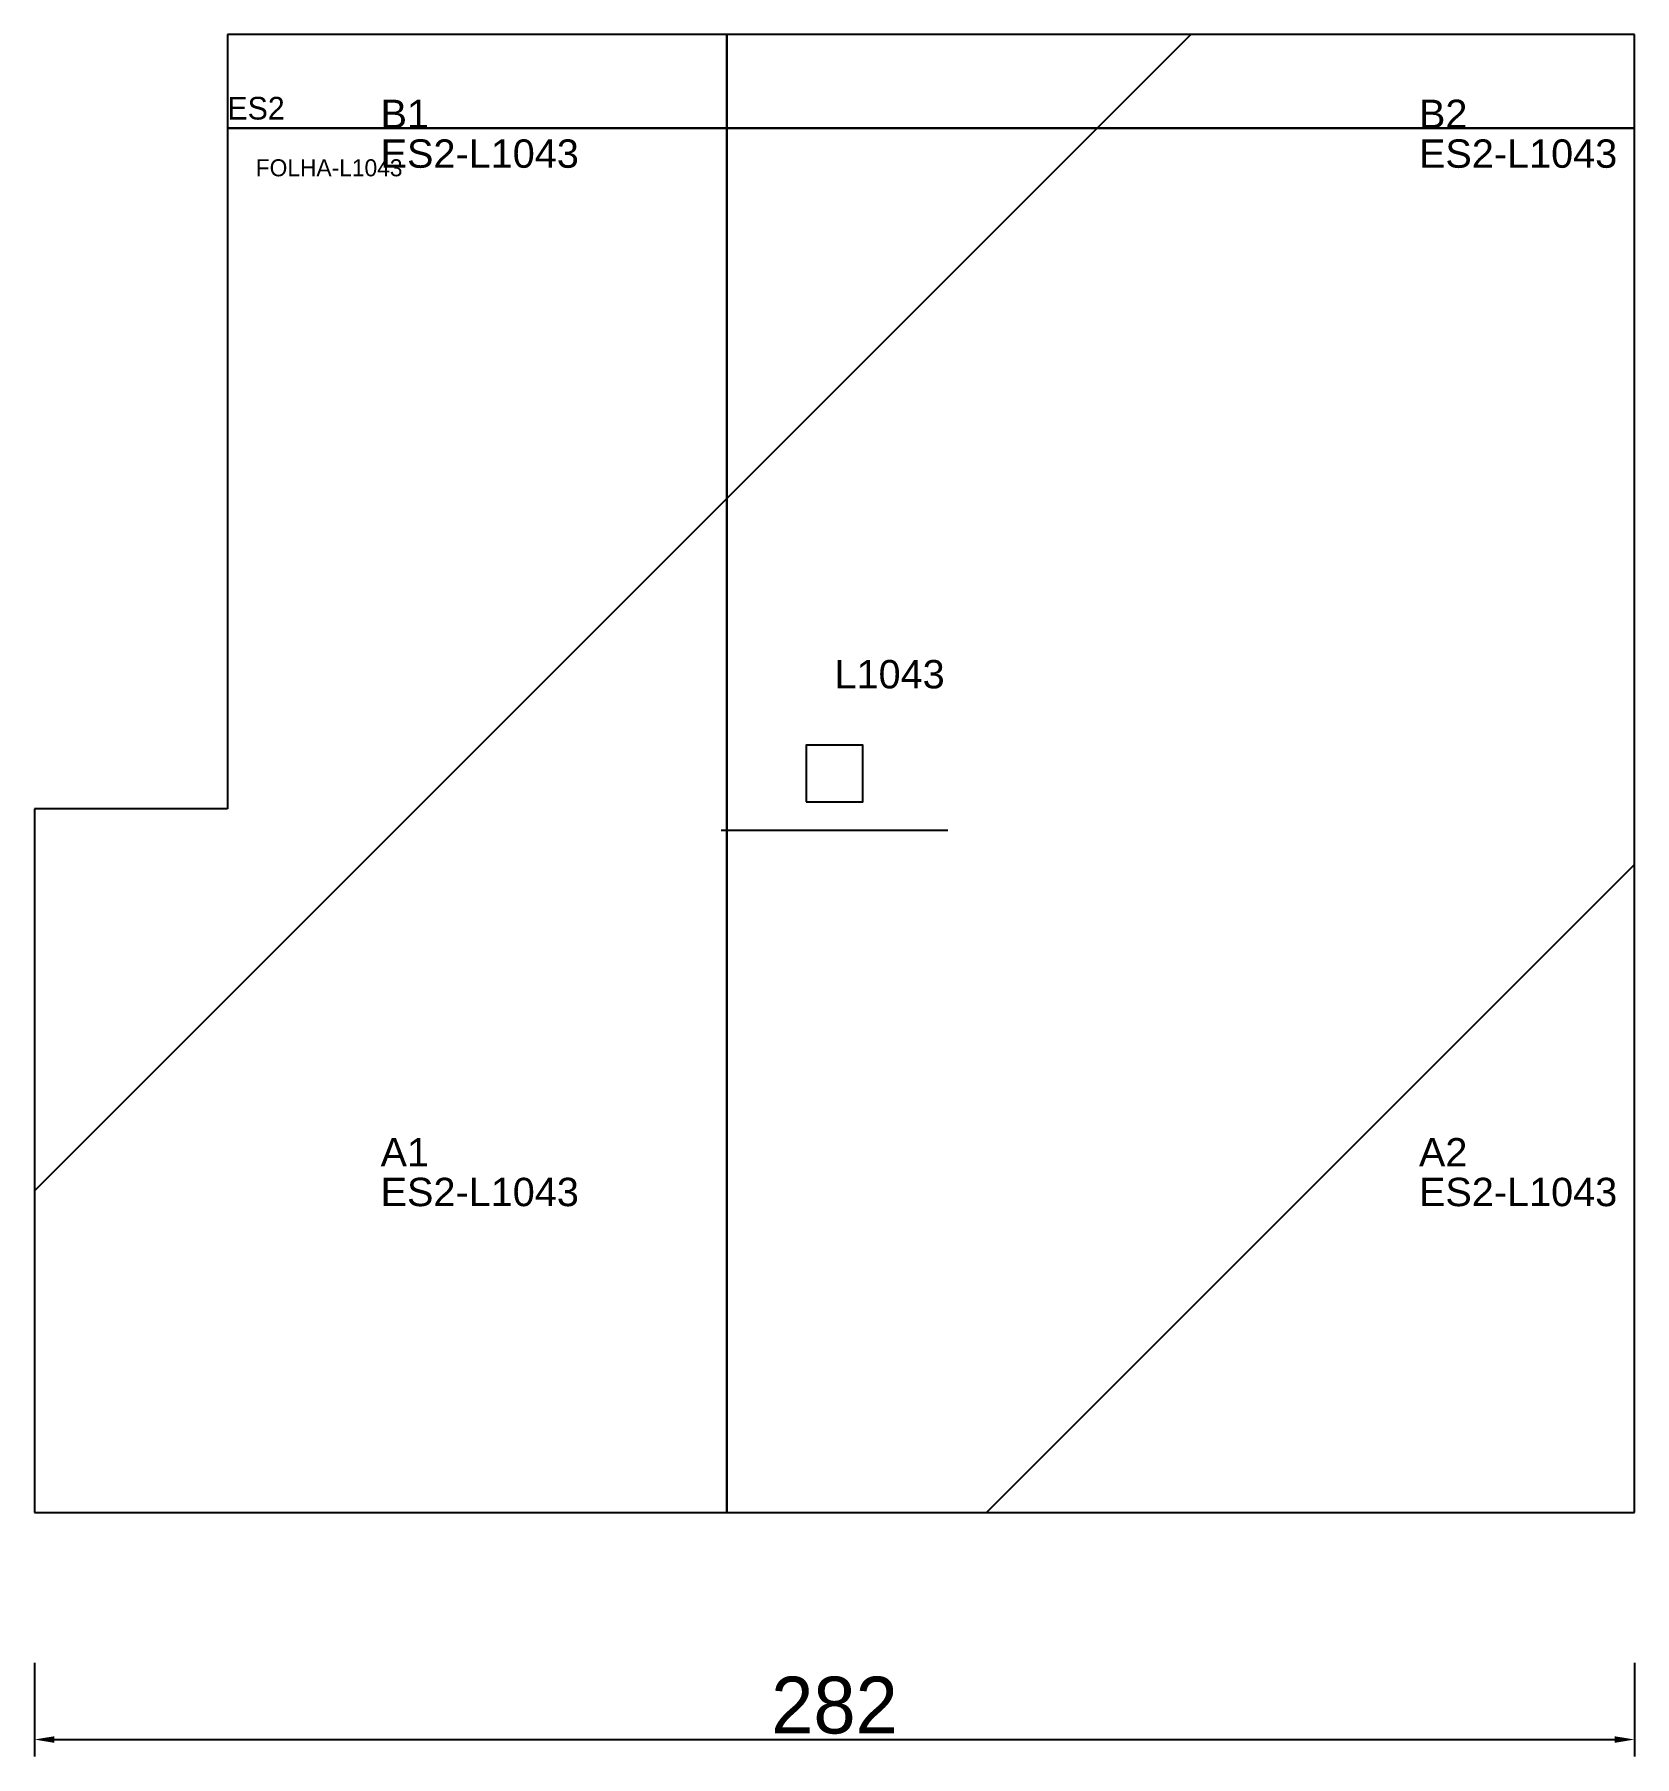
# Model space of a CAD drawing. Header units: metres. Extents: x 222 to 504, y -102 to 202.
import ezdxf

# ---------------------------------------------------------------- set-up
doc = ezdxf.new("R2010")
doc.units = ezdxf.units.M
for name, color, linetype in [('3', 3, 'CONTINUOUS'), ('AUX00', 7, 'CONTINUOUS'), ('COTA', 241, 'CONTINUOUS'), ('FOLHA', 255, 'CONTINUOUS'), ('Hachura', 251, 'CONTINUOUS'), ('NOMENCLATURA', 7, 'CONTINUOUS'), ('Nível', 160, 'CONTINUOUS'), ('Painéis', 200, 'CONTINUOUS'), ('Pilares', 5, 'CONTINUOUS'), ('SARR_2.2x7', 40, 'CONTINUOUS')]:
    doc.layers.add(name, color=color, linetype=linetype)
doc.styles.add('ARIAL', font='Arial.ttf')
doc.styles.add('STR_STANDARD', font='arial.ttf')
doc.dimstyles.new('EZ DXF', dxfattribs={"dimtxt": 10, "dimasz": 3.5, "dimexe": 3, "dimexo": 1.5, "dimgap": 1, "dimtad": 1, "dimdec": 1, "dimdsep": 46, "dimcen": 2.5, "dimazin": 3, "dimtfac": 1, "dimtmove": 0, "dimatfit": 3})

msp = doc.modelspace()

# ---------------------------------------------------------------- hatches: boundary and pattern name
at = {"layer": 'Hachura'}
h = msp.add_hatch(dxfattribs=at)
h.set_pattern_fill('ANSI31', scale=50)
h.paths.add_polyline_path([(256.2, 201.5), (256.2, 65), (222.2, 65), (222.2, -59), (504.2, -59), (504.2, 201.5)])
h = msp.add_hatch(dxfattribs=at)
h.set_pattern_fill('ANSI31', scale=50)
h.paths.add_polyline_path([(256.2, 201.5), (256.2, 65), (222.2, 65), (222.2, -59), (504.2, -59), (504.2, 201.5)])

# ---------------------------------------------------------------- linework, layer by layer
at = {"layer": '3'}
for points in [[(344.2, -59), (344.2, 201.5)], [(344.2, -59), (344.2, 201.5)], [(256.2, 185), (504.2, 185)], [(256.2, 185), (504.2, 185)]]:
    msp.add_lwpolyline(points, close=True, dxfattribs=at)
at = {"layer": 'Painéis', "color": 200}
for p, q in [((256.2, 201.5), (256.2, 65)), ((504.2, 201.5), (256.2, 201.5)), ((256.2, 201.5), (256.2, 65)), ((504.2, 201.5), (256.2, 201.5)), ((504.2, -59), (504.2, 201.5)), ((504.2, -59), (504.2, 201.5)), ((256.2, 65), (222.2, 65)), ((222.2, 65), (222.2, -59)), ((256.2, 65), (222.2, 65)), ((222.2, 65), (222.2, -59)), ((222.2, -59), (504.2, -59)), ((222.2, -59), (504.2, -59))]:
    msp.add_line(p, q, dxfattribs=at)
at = {"layer": 'Pilares'}
msp.add_lwpolyline([(358.2, 66.25), (368.2, 66.25), (368.2, 76.25), (358.2, 76.25)], close=True, dxfattribs=at)
msp.add_lwpolyline([(358.2, 66.25), (368.2, 66.25), (368.2, 76.25), (358.2, 76.25)], close=True, dxfattribs=at)
at = {"layer": 'SARR_2.2x7'}
msp.add_line((343.2, 61.25), (383.2, 61.25), dxfattribs=at)
msp.add_line((343.2, 61.25), (383.2, 61.25), dxfattribs=at)

# ---------------------------------------------------------------- texts
at = {"layer": '3', "style": 'STR_STANDARD'}
for s, p in [('B1', (283.2, 185)), ('B1', (283.2, 185)), ('B2', (466.2, 185)), ('B2', (466.2, 185)), ('A1', (283.2, 2)), ('A1', (283.2, 2)), ('A2', (466.2, 2)), ('A2', (466.2, 2))]:
    msp.add_text(s, height=5, dxfattribs=at).set_placement(p)
at = {"layer": 'AUX00', "style": 'STR_STANDARD'}
for p in [(283.2, 178), (283.2, 178), (466.2, 178), (466.2, 178), (283.2, -5), (283.2, -5), (466.2, -5), (466.2, -5)]:
    msp.add_text('ES2-L1043', height=5, dxfattribs=at).set_placement(p)
at = {"layer": 'FOLHA'}
msp.add_text('FOLHA-L1043', height=3, dxfattribs=at).set_placement((261.2, 176.5))
msp.add_text('FOLHA-L1043', height=3, dxfattribs=at).set_placement((261.2, 176.5))
at = {"layer": 'NOMENCLATURA', "insert": (363.2, 91.25), "char_height": 5, "attachment_point": 1, "style": 'ARIAL'}
msp.add_mtext('L1043', dxfattribs=at)
msp.add_mtext('L1043', dxfattribs=at)
at = {"layer": 'Nível'}
msp.add_text('ES2', height=4, dxfattribs=at).set_placement((256.2, 186.5))
msp.add_text('ES2', height=4, dxfattribs=at).set_placement((256.2, 186.5))

# ---------------------------------------------------------------- dimensions: what is measured, and where the dimension line sits
at = {"layer": 'COTA'}
msp.add_linear_dim(base=(222.2, -99), p1=(222.2, -84), p2=(504.2, -84), dimstyle='EZ DXF', dxfattribs=at).render()
msp.add_linear_dim(base=(222.2, -99), p1=(222.2, -84), p2=(504.2, -84), dimstyle='EZ DXF', dxfattribs=at).render()

doc.saveas('drawing.dxf')
